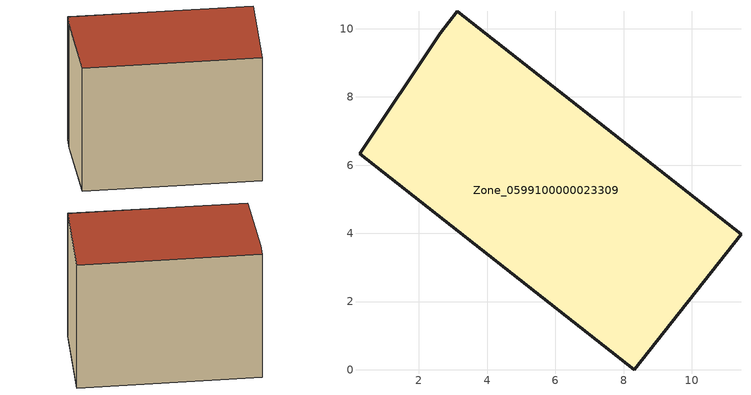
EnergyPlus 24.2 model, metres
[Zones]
Zone_0599100000023309
 floor ground (C_G): 0.26,6.34 2.62,9.87 3.13,10.51 11.44,3.98 8.31,0 z0.17
 wall outside (C_F): 8.31,0 11.44,3.98 3.13,10.51 2.62,9.87 0.26,6.34 8.31,0 z0.17:8.71
 roof outside (C_R): 2.62,9.87 0.26,6.34 8.31,0 11.44,3.98 3.13,10.51 z8.71
[BUILDING]
Pand.0599100000023309: North Axis=0; Terrain=City; Loads Convergence Tolerance Value=0.04; Temperature Convergence Tolerance Value=0.4; Solar Distribution=FullExterior; Maximum Number of Warmup Days=25; Minimum Number of Warmup Days=1
[Site:Location]
Rotterdam.The.Hague.AP_ZH_NLD Design_Conditions: Latitude=51.96; Longitude=4.45; Time Zone=1; Elevation=-4.5
[SITE:GROUNDTEMPERATURE:BUILDINGSURFACE]
18, 18, 18, 18, 18, 18, 18, 18, 18, 18, 18, 18
[MATERIAL] Thermal Absorptance=0.9; Solar Absorptance=0.7; Visible Absorptance=0.7
Name | Roughness | Thickness | Conductivity | Density | Specific Heat
G.TC.1975-1991 | MediumSmooth | 0.15 | 0.288461 | 540 | 1210
F.TC.1975-1991 | Rough | 0.3 | 0.230769 | 1920 | 840
R.TC.1975-1991 | MediumRough | 0.2 | 0.153846 | 1500 | 1000
[CONSTRUCTION]
C_G: G.TC.1975-1991
C_F: F.TC.1975-1991
C_R: R.TC.1975-1991
[ZONE]
Zone_0599100000023309: Type=1; Multiplier=1; Ceiling Height=Autocalculate; Volume=Autocalculate; Floor Area=autocalculate; Part of Total Floor Area=Yes
[ZONEINFILTRATION:DESIGNFLOWRATE]
Infil_Zone_0599100000023309: Zone or ZoneList or Space or SpaceList=Zone_0599100000023309; Schedule=AlwaysOn; Design Flow Rate Calculation Method=Flow/Area; Flow Rate per Floor Area=0.003; Constant Term Coefficient=1; Temperature Term Coefficient=0; Velocity Term Coefficient=0; Velocity Squared Term Coefficient=0
[HVACTEMPLATE:ZONE:IDEALLOADSAIRSYSTEM]
Zone_0599100000023309: Maximum Heating Supply Air Temperature=50; Minimum Cooling Supply Air Temperature=13; Maximum Heating Supply Air Humidity Ratio=0.0156; Minimum Cooling Supply Air Humidity Ratio=0.0077; Heating Limit=NoLimit; Cooling Limit=NoLimit; Dehumidification Control Type=ConstantSensibleHeatRatio; Cooling Sensible Heat Ratio=0.7; Dehumidification Setpoint=60; Humidification Control Type=None; Humidification Setpoint=30; Outdoor Air Method=None; Outdoor Air Flow Rate per Person=0.00944; Outdoor Air Flow Rate per Zone Floor Area=0; Outdoor Air Flow Rate per Zone=0; Demand Controlled Ventilation Type=None; Outdoor Air Economizer Type=NoEconomizer; Heat Recovery Type=None; Sensible Heat Recovery Effectiveness=0.7; Latent Heat Recovery Effectiveness=0.65
[ZONECONTROL:THERMOSTAT]
ThermostatControl_Zone_0599100000023309: Zone or ZoneList=Zone_0599100000023309; Control Type Schedule=DualSetpointControlType; Control 1=Thermostat_Zone_0599100000023309; Temperature Difference Between Cutout And Setpoint=0
[THERMOSTATSETPOINT:DUALSETPOINT]
Thermostat_Zone_0599100000023309: Heating Setpoint Temperature Schedule=HeatingSetpoint_Zone_0599100000023309; Cooling Setpoint Temperature Schedule=CoolingSetpoint_Zone_0599100000023309
[SCHEDULE:COMPACT]
HeatingSetpoint_Zone_0599100000023309: Through: 12/31, For: AllDays, Until: 24:00, 21
CoolingSetpoint_Zone_0599100000023309: Through: 12/31, For: AllDays, Until: 24:00, 24
DualSetpointControlType: Through: 12/31, For: AllDays, Until: 24:00, 4
AlwaysOn: Through: 12/31, For: AllDays, Until: 24:00, 1
